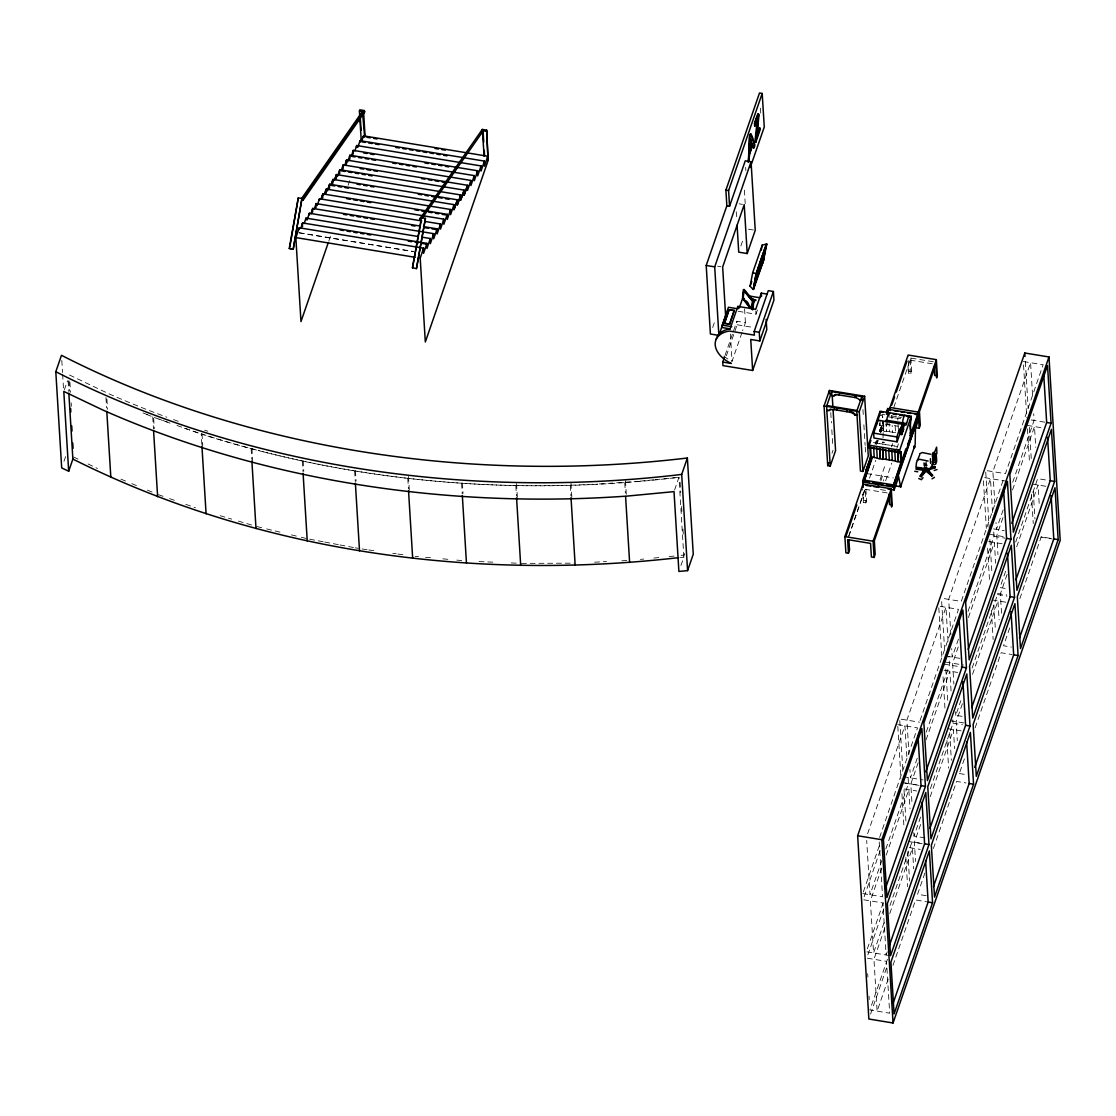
<?xml version="1.0" encoding="UTF-8"?>
<svg xmlns="http://www.w3.org/2000/svg" width="1116" height="1116" viewBox="0 0 1116 1116"><rect width="100%" height="100%" fill="white"/><g stroke="black" fill="none" stroke-linecap="round" stroke-linejoin="round"><path stroke-width="0.75" stroke-dasharray="5 3.75" d="M883.021 437.709L883.551 423.829M883.147 441.964L882.742 442.466M884.583 442.243L882.826 442.661M64.309 389.903L67.476 380.779M63.961 461.354L65.663 456.43M328.815 241.126L330.517 236.201M348.122 185.298L350.396 178.741M712.65 327.532L715.468 319.399M740.871 245.966L743.549 238.238M674.566 490.036L678.974 477.299A862.082 637.627 -3.5 0 1 625.434 482.558M725.009 355.53L736.881 321.241L745.432 322.65L742.642 330.699M726.363 355.809L737.09 324.784L736.881 321.241M723.852 356.102A26.463 17.033 19.1 0 0 732.054 361.305L742.084 332.303M738.15 311.28L756.006 314.21L758.238 307.737M680.955 565.491L683.857 557.135L678.974 477.299M831.992 453.291L833.066 450.208M875.028 444.363L876.13 441.155M879.464 431.543L882.784 421.932M875.488 443.75L876.59 440.569M879.757 431.418L882.589 423.201M879.966 431.627L883.286 422.015M880.259 431.501L883.091 423.285M876.241 443.875L877.343 440.694M876.367 444.391L877.636 440.597M880.343 432.896L883.328 424.15M877.148 443.652L878.292 440.36M881.138 432.129L883.984 423.899M888.531 420.425L886.453 426.438L878.432 425.126M848.69 536.28L865.026 489.045L865.877 502.856L863.282 502.437L862.445 488.627M848.704 536.517L865.765 487.19M893.804 407.396L910.865 358.069L933.813 361.835M869.531 478.22L875.683 460.448M863.282 502.437L863.519 492.24M910.865 358.069L911.702 371.642L910.977 373.734L908.396 373.316L909.108 371.223L908.215 356.646M865.877 502.856L866.588 500.763L865.863 488.892M880.092 479.699L885.769 463.28M891.461 446.86L892.591 443.582M880.789 480.968L882.463 476.141L883.691 480.912M885.63 480.87L891.782 463.098M896.818 448.548L898.492 443.708M867.606 833.736L904.937 725.818L906.917 758.085M879.603 837.432L917.505 727.883L897.71 724.633M920.03 720.559L958.505 609.35L938.723 606.1M1003.033 480.661L961.253 601.426L941.458 598.176M863.338 891.921L880.315 842.859M880.119 850.643L863.142 899.691L882.937 902.942L886.132 955.003L887.262 951.739M881.877 860.394L870.006 894.739L866.686 840.404M885.839 848.955L908.466 783.558L908.061 776.764M917.226 758.238L910.433 777.866L909.917 769.384M926.28 732.082L949.479 665.024L948.963 656.529M958.435 639.147L952.213 657.101L951.697 648.619M968.032 611.415L993.993 536.336L993.589 529.542M1003.158 509.859L996.407 529.361L996.002 522.567M1012.728 482.21L1034.1 420.439L1033.681 413.645M881.696 868.178L870.382 900.877L873.563 952.938L884.318 921.872M886.216 855.093L908.842 789.696L910.014 808.779M918.161 762.758L910.809 784.018L912.079 804.831M926.085 739.852L949.856 671.162L951.125 691.99M958.239 646.931L952.59 663.253L953.873 684.066M968.409 617.553L994.37 542.474L995.653 563.301M1002.977 517.629L996.783 535.513L997.955 554.596M1012.533 489.98L1034.476 426.577L1035.746 447.404M883.3 902.705L866.337 951.753L890.526 955.728M867.857 954.85L884.263 907.434M889.968 905.522L912.037 841.757L921.453 843.305M924.983 837.879L913.99 836.079L920.784 816.452M930.409 788.649L953.036 723.224L952.827 719.75M962.062 716.346L955.784 715.314L960.862 700.625M972.148 667.982L996.993 596.181M1005.6 571.308L999.978 587.574L1007.818 588.857M1015.727 542.041L1037.657 478.638L1050.226 480.703M884.695 928.233L873.954 959.3L877.12 1011.152L888.434 978.439M889.787 913.516L912.414 848.118L913.683 868.862M920.616 824.445L914.381 842.44L915.552 861.44M930.228 796.643L953.427 729.585L954.585 748.599M962.383 703.722L956.161 721.675L957.333 740.675M972.538 674.343L997.955 600.91L999.113 619.91M1007.106 574.419L1000.355 593.935L1001.624 614.665M1016.676 546.784L1038.047 485L1039.317 505.729M887.429 959.272L869.894 1009.966L889.689 1013.202L886.509 961.364L866.727 958.114M870.564 1014.081L887.108 966.303M892.967 965.368L915.594 899.956L926.587 901.77M924.913 873.019L917.561 894.279L926.977 895.827M933.394 848.481L956.593 781.437L966.024 782.972M959.899 771.881L965.549 755.56M975.147 727.813L1001.122 652.748L1012.114 654.548M1009.715 627.889L1003.535 645.773L1011.389 647.071M1019.843 598.622L1041.214 536.838L1053.783 538.902M882.296 442.173L883.049 442.103M926.099 465.902L926.252 461.201M889.564 431.641L886.481 431.348L886.076 424.722M892.577 432.143L889.508 431.85L889.047 423.355M895.59 432.631L892.507 432.338L892.172 425.503M640.403 559.381L643.765 559.046M653.837 558.07L660.546 557.4M669.126 556.563L674.273 556.061M681.137 555.377L684.568 555.043L684.359 551.569M599.208 483.967L638.296 481.345M639.984 481.177L653.544 479.852M655.245 479.685L678.974 477.355M680.383 557.47L683.857 557.135M594.591 562.199L606.504 561.585M621.821 560.804L626.927 560.539M201.843 444.447L201.201 434.04C328.788 474.719 463.851 491.291 597.506 484.065M521.423 563.385L574.182 563.162M479.043 561.571L494.304 562.227M511.254 562.952L519.721 563.315M415.11 556.34L418.584 556.647M425.531 557.289L434.208 558.07M442.885 558.851L448.088 559.325M456.765 560.106L463.712 560.748M879.534 415.431L882.617 415.738L883.021 422.364M888.587 416.924L894.669 417.705M894.613 417.914L897.696 418.207L898.506 431.474M897.641 418.402L900.724 418.709M873.312 442.647L876.381 442.94M876.325 443.136L879.394 443.443M879.338 443.638L882.407 443.931M882.365 444.126L885.434 444.433M885.379 444.628L891.461 445.424M891.405 445.619L894.488 445.912M894.432 446.107L897.501 446.414M367.08 549.728L355.167 547.817M368.796 549.979L375.66 550.927M392.804 553.313L396.236 553.787M397.952 554.038L406.517 555.224M739.127 203.823L742.531 204.381M748.459 229.226L753.551 230.063M717.56 266.194L720.95 266.752M299.214 232.728L413.352 251.463M299.228 232.909L413.366 251.63M1023.344 361.514L1043.125 364.765L1005.446 473.686L985.651 470.45M737.09 324.784L753.579 327.49M910.14 360.161L935.794 364.36M909.108 371.223L911.702 371.642M1031.212 419.965L1045.092 422.239M1027.25 425.391L1042.33 427.86M881.724 414.287L885.002 414.831M891.572 415.905L896.497 416.714M898.143 416.979L901.421 417.524M885.616 424.164L898.087 426.214M1032.258 484.051L1049.04 486.799M984.689 477.648L1007.427 481.387M866.867 473.575L893.386 477.927M880.51 489.603L887.081 490.691M865.04 489.282L890.694 493.481M864.007 500.345L866.588 500.763M993.519 528.886L1004.26 530.658M1040.851 537.075L1052.137 538.916M989.557 534.327L1004.637 536.796M993.993 536.336L1004.986 538.135M988.595 541.525L1002.224 543.771M997.467 593.461L1006.646 594.967M997.565 594.549L1006.981 596.084M992.166 599.948L1005.795 602.194M946.438 656.152L963.206 658.914M945.364 662.053L963.582 665.052M943.69 664.076L962.034 667.089M944.066 670.214L960.848 672.962M950.386 720.727L964.015 722.959M953.036 723.224L962.466 724.772M901.114 719.178L919.472 722.192M947.637 728.636L961.281 730.868M959.342 773.514L967.195 774.797M903.207 776.68L923.002 779.931M902.691 782.609L921.035 785.608M905.034 783.069L921.802 785.817M904.504 788.984L916.696 790.979M908.605 841.492L922.235 843.724M909.526 847.644L920.268 849.402M862.78 893.553L882.561 896.804L879.143 840.767M309.62 539.195L323.124 541.748M324.798 542.069L338.301 544.622M339.989 544.943L353.479 547.496M256.722 526.515L264.98 528.51M266.64 528.914L283.157 532.904M291.416 534.899L299.674 536.88M301.334 537.284L306.286 538.484M220.103 515.69L231.751 519.135M238.406 521.102L253.388 525.538M154.357 417.496L170.511 423.201M176.97 425.489L199.583 433.468M158.333 494.639L163.173 496.355M169.632 498.629L176.091 500.917M185.786 504.334L195.481 507.766M146.503 414.343L151.176 416.282M120.905 479.127L125.578 481.066M131.814 483.647L139.612 486.883M147.41 490.105L153.645 492.7M883.816 442.48L883.844 442.829M69.471 375.004L108.071 393.418A881.194 651.758 -3.5 0 0 166.828 417.175M73.6 457.002L80.784 460.448M88.08 463.963L97.469 468.469M925.401 466L925.178 464.772L926.517 465.484M880.454 430.358L883.523 430.65L883.119 424.024M924.494 465.874L925.973 464.368L926.922 465.553L926.308 466.167L925.792 463.168L924.759 463.238L924.927 469.334M925.764 462.708L926.392 466.042M923.909 466.014L923.657 462.666M1032.537 394.966L1030.57 362.7L992.877 471.636L994.858 503.888M1025.325 361.64L1028.185 408.33M1029.343 427.344L1031.254 458.467M1033.263 491.319L1034.95 518.982M1023.539 364.904L1026.762 417.551M1027.459 428.865L1029.58 463.572M1031.449 494.179L1033.249 523.557M992.543 512.565L990.464 478.597L948.684 599.362L950.874 635.032M985.749 472.138L989.181 528.175M989.878 539.53L991.887 572.494M993.868 604.844L995.458 630.763M983.447 480.815L986.349 528.356M987.576 548.235L989.473 579.469M991.357 610.089L993.142 639.468M955.561 711.841L955.784 715.314M948.028 641.254L945.95 607.285L906.903 720.141L908.982 754.095M941.667 601.58L944.568 649.121M945.782 669L947.693 700.234M949.674 732.584L951.362 760.233M938.821 607.802L941.834 657.045M943.048 676.924L944.959 708.158M946.94 740.494L948.628 768.143M926.964 464.73L927.019 465.79M910.126 359.924L910.977 373.734M907.964 366.411L908.396 373.316M895.185 426.005L895.534 432.841M891.726 415.375L891.949 418.821M913.781 832.606L913.99 836.079M886.16 421.555L886.536 431.153L884.374 431.641L883.467 430.86L882.561 415.933M899.775 720.643L902.9 771.588M904.002 789.765L905.913 820.999M907.782 851.62L909.582 880.998M879.966 419.951L880.65 431.125L879.896 430.999L879.408 423.02M897.808 726.335L901.03 778.968M901.937 793.713L903.946 826.691M905.829 857.297L907.615 886.676M862.933 409.488L863.463 418.026M863.882 424.847L865.123 445.34M865.235 447.042L865.751 455.579M867.676 973.668L867.885 977.128M869.043 996.142L869.252 999.587M830.764 412.655L831.392 422.908M831.811 429.73L832.857 446.791M760.428 108.126L760.735 113.162M755.797 310.946L756.006 314.21M745.669 167.358L745.865 170.608M744.386 190.125L745.209 203.628M744.581 308.867L745.432 322.65M736.253 211.705L736.658 218.443M730.38 333.991L732.054 361.305M680.118 482.196L680.76 492.602M681.611 506.483L682.141 515.16M682.978 529.026L683.508 537.703M625.462 480.591L626.299 494.472M624.737 482.67L625.365 493.077M571.001 483.381L571.852 497.248M570.276 485.446L570.918 495.853M516.541 483.605L517.392 497.485M515.829 485.669L516.457 496.076M462.415 483.005L463.042 493.411M461.592 483.326L462.219 493.732M408.498 476.406L409.349 490.273M407.786 478.457L408.428 488.864M355.446 470.729L356.088 481.135M354.637 471.05L355.279 481.456M303.161 460.838L303.803 471.245M302.352 461.159L302.98 471.552M251.951 448.479L252.69 460.615M251.142 448.799L251.77 459.206M202.01 433.705L202.749 445.856M153.659 418.333L154.301 428.739M152.739 416.924L153.478 429.074M106.885 398.928L107.513 409.335M105.95 397.547L106.592 407.954M69.889 381.951L70.531 392.372M71.159 402.778L71.382 406.252M68.941 380.682L69.569 391.088M68.104 381.044L68.746 391.451M61.798 360.454L62.524 372.479M62.636 374.209L63.584 389.665M924.732 462.777L924.801 466.153M623.705 482.684A862.082 637.627 -3.5 0 1 258.117 450.473M256.457 450.027A862.082 637.627 -3.5 0 1 189.246 429.883M187.641 429.339A862.082 637.627 -3.5 0 1 184.433 428.237M170.078 423.173A862.082 637.627 -3.5 0 1 159.016 419.1M147.661 414.747A862.082 637.627 -3.5 0 1 142.834 412.85M207.841 431.222A881.194 651.758 -3.5 0 1 204.633 430.19M178.239 421.29A881.194 651.758 -3.5 0 1 173.329 419.546"/><path stroke-width="1.5" d="M899.44 485.892L899.496 486.199M926.489 467.618L927.145 470.324L935.11 467.771L934.748 466.614L931.442 467.018M934.748 466.614L935.11 467.771M747.957 161.932C749.994 155.626 746.716 115.157 754.862 144.899C753.83 153.324 750.887 139.653 753.788 148.01M748.459 162.015L749.994 136.85L750.97 134.004M750.008 140.769L749.408 150.674L751.793 143.769L750.663 140.672M752.714 144.996L749.743 153.576L748.78 160.941M756.341 135.12L758.517 114.934A6.863 1.353 -80.7 0 0 757.792 113.902L754.346 123.583L754.974 125.871L757.625 117.501L758.029 122.174L755.783 142.262L755.141 139.974L757.457 117.724M743.326 297.484L743.814 298.865M753.83 302.576L753.398 300.692A2.511 1.06 71 0 0 752.979 299.995L752.854 299.841M935.25 456.221L936.938 453.082L936.575 447.139L932.739 457.295L932.809 465.009L932.055 464.437L934.859 457.351M751.654 308.825L743.117 298.321L744.037 290.858L752.561 301.348L751.654 308.825L752.784 301.278L744.26 290.774M744.149 290.69L752.909 300.706M752.533 309.69L753.105 301.069L743.354 289.63L742.517 298.307L750.259 308.281M910.084 421.918L911.256 416.324L880.064 411.204L868.346 445.061L868.499 447.516L899.677 452.622L899.691 450.153L911.256 416.324M293.215 249.217L289.239 248.45L298.279 197.895L302.645 198.606L364.179 110.54L364.918 111.698L303.05 200.252L301.697 200.029L293.215 249.217L301.697 200.029M289.825 246.915L298.279 197.895M412.46 267.84L421.178 219.141L419.825 218.917L420.774 217.494L425.433 218.373L416.449 268.607L412.46 267.84L421.164 220.982M750.092 286.212L752.714 272.597L762.242 245.06L766.818 244.055L763.609 259.777L766.315 243.916L756.006 273.727L753.495 289.449L763.818 259.651L753.007 289.309L750.092 286.212L751.765 281.344M753.914 285.487L755.546 276.991M753.495 289.449L756.508 273.866L766.818 244.055M754.081 287.328L756.704 273.727L766.232 246.176M761.252 250.151L762.242 245.06M759.257 265.455L757.764 273.211L763.944 255.341M762.2 264.394L763.274 261.116M934.552 457.448L932.585 464.675L930.019 469.027L922.988 468.106M871.945 457.058L863.812 481.791M888.531 410.744L888.699 409.042L886.746 414.287M901.128 461.843L892.995 486.576L903.053 457.797M917.715 415.529L917.868 413.827L910.224 435.519M754.472 125.787L757.122 117.417M754.974 125.871L755.713 120.096L758.294 113.985A6.863 1.353 -80.7 0 1 759.019 115.018L756.774 136.808L759.815 128.005L756.774 135.259M930.437 458.69L930.535 463.307M900.696 484.916L900.528 486.785L900.877 485.069M914.199 445.926L914.018 447.781L914.367 446.079M752.923 309.69L753.774 300.846L744.023 289.421L742.74 297.149M55.8 371.712L61.478 355.306A881.194 651.758 -3.5 0 0 687.372 458.006L693.259 554.22L687.582 570.625L678.891 571.448L674.008 491.626L627.764 496.034A881.194 651.758 -3.5 0 1 102.393 409.823L63.793 391.423L68.676 471.245L61.687 467.925L55.8 371.712A881.194 651.758 -3.5 0 0 681.695 474.426L687.582 570.625M68.676 471.245L72.875 459.081L68.843 393.181M295.852 237.75L299.228 227.79L423.578 248.184L423.369 249.817M300.79 228.389L302.603 222.949L426.954 243.358L426.744 244.976M302.394 224.567L302.603 222.949M304.166 223.549L305.979 218.108L418.416 236.55M307.026 220.047L309.369 213.268L433.719 233.676L433.51 235.295M310.932 213.867L312.745 208.427L420.062 226.046M312.536 210.059L312.745 208.427M314.321 209.041L316.121 203.586L421.736 220.926M315.926 205.218L316.121 203.586M317.167 205.525L319.511 198.76L443.861 219.154L443.652 220.787M321.059 199.178L322.887 193.919L447.237 214.314L447.028 215.946M321.073 199.359L322.636 194.84M322.677 195.537L322.887 193.919M324.449 194.337L326.263 189.078L450.627 209.487L450.418 211.105M324.463 194.519L326.025 189.999M326.067 190.696L326.263 189.078M327.309 191.003L329.652 184.238L454.003 204.646L453.793 206.265M327.839 189.678L329.401 185.158M329.443 185.87L329.652 184.238M331.201 184.67L333.028 179.397L457.379 199.806L457.169 201.424M331.215 184.838L332.777 180.332M332.819 181.029L333.028 179.397M334.591 179.829L336.418 174.556L460.769 194.965L460.559 196.597M334.605 179.997L336.167 175.491M336.209 176.189L336.418 174.556M361.584 138.816L361.193 139.946L359.422 110.958L359.812 109.828L364.179 110.54M337.451 176.495L339.794 169.716L464.144 190.125L463.935 191.757M339.585 171.348L339.794 169.716M341.356 170.329L343.17 164.889L467.52 185.284L467.325 186.916M342.961 166.507L343.17 164.889M344.746 165.489L346.56 160.048L470.91 180.443L470.701 182.075M346.351 161.667L346.56 160.048M347.592 161.973L349.936 155.208L474.286 175.617L474.077 177.235M349.726 156.826L349.936 155.208M351.498 155.808L353.312 150.367L477.662 170.776L477.467 172.394M354.888 150.967L356.702 145.526L481.052 165.935L480.843 167.553M357.734 147.465L360.077 140.686L484.428 161.095L484.218 162.727M361.64 141.3L363.453 135.845L487.804 156.254L484.442 166.214L484.163 161.848M328.244 242.772L300.971 321.589L295.838 237.569L415.096 257.308M420.202 258.145L423.578 248.184M426.954 243.358L423.578 253.304L423.313 248.938M421.82 237.122L430.33 238.517L426.968 248.477L426.689 244.111M430.134 240.135L430.33 238.517M433.719 233.676L430.344 243.637L430.079 239.27M423.466 226.604L437.095 228.836L433.719 238.796L433.454 234.43M436.886 230.468L437.095 228.836M425.154 221.484L440.485 223.995L437.109 233.955L436.844 229.589M440.276 225.627L440.485 223.995M443.861 219.154L440.485 229.115L440.22 224.748M447.237 214.314L443.861 224.274L443.596 219.908M450.627 209.487L447.251 219.434L446.986 215.067M454.003 204.646L450.627 214.607L450.362 210.24M454.003 209.585L457.379 199.806M457.128 200.727L454.003 209.766L453.738 205.4M457.379 204.744L460.769 194.965M484.163 156.366L482.307 129.428L486.674 130.154L488.055 160.258L486.674 130.154M460.517 195.886L457.393 204.925L457.128 200.559M460.755 199.904L464.144 190.125M463.893 191.059L460.769 200.085L460.503 195.719M464.144 195.077L467.52 185.284M467.269 186.219L464.144 195.244L463.879 190.878M470.91 180.443L467.534 190.404L467.269 186.037M474.286 175.617L470.91 185.563L470.645 181.197M477.662 170.776L474.3 180.736L474.021 176.37M481.052 165.935L477.676 175.896L477.411 171.529M484.428 161.095L481.052 171.055L480.787 166.689M487.608 157.886L487.859 157.133M726.851 205.79L729.557 206.237L745.265 160.83L751.054 161.778L714.7 266.864L718.885 335.414L710.404 334.019L706.205 265.469L726.851 205.79L725.902 190.139L759.494 93.005L762.2 93.451L764.265 127.029L750.273 167.442M729.557 206.237L728.595 190.585L762.2 93.451M752.296 143.852L749.91 150.758L750.608 139.193L751.793 143.769M752.198 144.913L749.743 153.576M753.286 147.926L754.36 144.815L750.468 133.92M755.267 142.178L759.438 130.126L759.312 127.922M755.783 142.262L759.94 130.209L759.815 128.005M730.366 328.885L722.401 327.588L722.261 325.133L728.441 307.263L736.407 308.574M719.457 333.796L725.637 315.926L722.652 267.031L744.219 204.66L747.218 253.555L738.722 252.16L737.076 225.195M747.218 253.555L755.239 230.342L751.054 161.778M724.382 323.291L729.041 309.843L734.272 310.387L729.683 324.142L724.382 323.291L729.683 324.142M724.437 323.598L729.097 309.885L734.328 310.694M729.627 323.835L734.272 310.387M767.083 294.08L761.307 293.131L755.699 309.313L737.843 306.384L730.073 328.871A26.463 17.033 19.1 0 0 716.207 339.306M681.695 474.426L687.372 458.006M739.266 308.044L742.628 298.335M766.134 319.315L766.776 329.652L752.644 370.484L722.973 365.616L722.75 362.072L724.451 357.162M759.006 265.51L756.704 273.727M759.564 263.892L764.613 249.286M753.579 287.189L763.107 259.637M722.75 362.072L731.301 363.467A26.463 17.033 19.1 0 1 715.203 344.774A26.463 17.033 19.1 0 1 729.32 331.034L754.402 335.149L754.179 331.48L768.296 290.648L773.402 291.485L773.932 300.134L759.801 340.952L750.747 339.473L752.644 370.484M759.801 340.952L759.271 332.317L773.402 291.485M833.066 409.656L835.577 450.627L830.234 466.056L827.723 465.637L824.068 405.903L829.411 390.474L864.621 396.25L868.276 455.984L862.933 471.412L860.422 471.008L856.767 411.26L862.096 395.845M831.922 390.879L826.579 406.308L830.234 466.056M826.844 410.507L829.118 410.088M862.096 400.784L861.845 396.585L831.657 391.632L831.922 395.831L834.196 395.413A6.25 4.018 19.1 0 1 835.786 394.394M828.853 410.841A6.25 4.018 19.1 0 1 833.959 409.6L834.21 408.847M833.931 396.166A6.25 4.018 19.1 0 1 839.037 394.925L839.288 394.171M827.723 465.637L828.783 462.554M857.283 414.706L855.009 415.124A6.25 4.018 19.1 0 0 849.653 412.167L849.904 411.427A6.25 4.018 19.1 0 1 851.173 411.72M860.087 400.449A6.25 4.018 19.1 0 0 854.73 397.491L854.982 396.752A6.25 4.018 19.1 0 1 856.251 397.045M855.009 415.124L855.274 414.371A6.25 4.018 19.1 0 0 854.479 413.548M862.933 471.412L859.278 411.678L864.621 396.25M868.499 447.516L868.499 445.033M869.252 445.158L870.885 440.429M876.339 424.666L880.161 413.631M899.733 434.236L897.111 441.838L873.967 438.03L873.675 433.147L878.139 420.23L902.286 424.192L903.583 429.255L901.742 434.556L899.733 434.236L899.44 429.339L900.445 429.507L901.742 434.556M866.365 473.491L866.155 470.003L871.15 455.579M862.961 484.86L862.71 480.675L871.233 456.039M886.564 411.706L887.708 408.428L888.294 409.907M871.094 457.267L866.155 470.003M907.601 444.656L918.9 413.548L893.484 487.106L863.296 482.154L871.164 457.769M886.509 413.436L888.21 408.512M844.882 536.587L863.017 484.149L891.252 488.78L892.242 504.976L891.517 507.069L890.694 493.481L874.344 540.716L875.181 554.303L874.093 557.428L871.401 556.982L870.564 543.394L847.616 539.628L848.453 553.215L845.872 552.797L844.882 536.587L873.103 541.218L874.093 557.428M864.635 479.838L872.028 458.453M890.177 410.702L889.982 407.466L908.117 355.028L936.352 359.659L937.342 375.855L936.617 377.947L935.794 364.36L919.445 411.595L920.282 425.182L919.193 428.307L916.501 427.86L916.194 422.769M846.095 535.861L856.809 504.92M886.16 421.555L888.671 412.627L888.866 415.766M891.768 405.108L894.586 396.961M896.274 392.079L906.987 361.138M848.453 553.215L849.527 550.09L848.899 539.907M897.111 441.838L896.804 436.942L899.44 429.339M904.769 415.264C901.393 418.849 901.84 438.337 904.113 424.568M900.445 429.507L902.286 424.192M902.244 424.931L900.668 429.493L901.784 433.831L903.36 429.269M903.807 424.624L902.774 427.637L902.509 423.438M902.705 425.838L906.276 424.847L908.801 415.933L908.884 417.328M873.103 541.218L891.252 488.78M918.412 415.347L918.203 412.097L936.352 359.659M899.677 452.622L898.924 450.027L899.064 452.133L901.03 452.036L901.714 463.21L900.961 463.098L905.913 448.744M887.918 488.961L894.153 489.98L898.059 478.694L897.85 475.207L915.538 425.615L915.148 444.726L900.612 486.743L894.167 485.683M900.612 486.743L898.352 475.29L915.538 425.615M915.804 427.414L919.152 417.733L918.9 413.548M924.773 470.492L916.417 469.236L916.613 468.036L921.663 467.855M916.417 469.236L916.613 468.036M925.024 467.716L924.55 469.083L916.348 468.79M935.585 458.244L934.566 458.09L935.25 454.086L936.254 454.24L936.701 461.578L935.529 462.401L932.013 461.885M934.259 464.633C938.905 464.368 933.422 456.849 936.254 454.24M857.646 835.745L1024.795 353.005L1048.984 356.967L1060.2 540.242L893.051 1022.995L868.862 1019.02L857.646 835.745L881.849 839.72L893.051 1022.995M881.849 839.72L1048.984 356.967M885.393 888.629L921.035 785.608L918.022 736.365M925.834 771.756L962.034 667.089L959.132 619.533M968.172 649.373L1006.562 538.4L1003.647 490.859M1011.78 523.292L1046.668 422.49L1043.753 374.948M925.429 786.334L886.969 897.515L883.44 839.79L921.9 728.595L925.429 786.334L921.035 785.608M966.442 667.8L927.396 780.656L923.867 722.917L962.913 610.075L966.442 667.8L962.034 667.089M1010.957 539.126L969.176 659.891L965.647 602.152L1007.427 481.387L1010.957 539.126L1006.562 538.4M1051.063 423.215L1013.37 532.151L1009.841 474.412L1047.533 365.476L1051.063 423.215L1046.668 422.49M888.95 946.828L924.592 843.822L922.039 802.167M929.949 828.323L965.605 725.288L962.941 681.904M971.729 707.572L1010.12 596.6L1007.469 553.215M1015.909 579.874L1050.226 480.703L1047.561 437.319M928.986 844.547L890.526 955.728L887.346 903.667L925.806 792.486L928.986 844.547L924.592 843.822M969.999 726.014L930.953 838.855L927.773 786.794L966.819 673.952L969.999 726.014L965.605 725.288M1014.528 597.325L972.747 718.09L969.553 666.029L1011.333 545.264L1014.528 597.325L1010.12 596.6M1054.62 481.415L1016.941 590.35L1013.747 538.289L1051.439 429.353L1054.62 481.415L1050.226 480.703M893.079 1003.396L928.149 902.021L925.61 860.548M933.506 886.523L969.162 783.488L966.623 742.014M974.728 767.417L1013.677 654.813L1011.04 611.61M1019.466 638.087L1053.783 538.902L1051.132 495.699M932.558 902.746L894.083 1013.928L890.917 962.09L929.377 850.908L932.558 902.746L928.149 902.021M973.557 784.213L934.524 897.069L931.344 845.217L970.39 732.375L973.557 784.213L969.162 783.488M1018.085 655.524L976.305 776.304L973.124 724.451L1014.918 603.686L1018.085 655.524L1013.677 654.813M1058.177 539.628L1020.498 648.563L1017.318 596.711L1055.011 487.776L1058.177 539.628L1053.783 538.902M919.751 454.686L916.515 462.512L915.957 467.185L921.579 467.925M920.309 475.96L924.467 468.901L926.043 469.613L926.21 470.924L921.244 476.769L920.309 475.96L921.244 476.769M482.656 131.716L483.27 130.781L486.283 131.283M920.365 476.379L924.62 470.213L924.467 468.901M301.585 198.55L362.435 111.447L364.681 137.254M304.947 195.956L307.904 191.715M312.843 184.656L315.8 180.415M320.738 173.357L323.696 169.116M328.634 162.057L332.582 156.407M338.497 147.926L341.468 143.685M346.392 136.626L349.364 132.386M354.288 125.327L360.217 116.845M419.825 218.917L482.307 129.428M422.406 217.885L483.27 130.781M921.188 476.351L926.043 469.613M923.044 477.704L921.37 479.685L918.747 478.527M755.016 299.758L756.02 300.106L754.988 300.818M874.274 457.379L871.205 457.072M877.302 457.867L874.219 457.574L873.675 447.418M909.847 435.728L910.67 435.114L910.07 425.168M886.355 459.36L883.286 459.053L882.672 449.106M889.368 459.848L886.299 459.555L885.685 449.609M892.382 460.336L889.299 460.043L888.768 449.901M895.395 460.838L892.326 460.545L891.768 450.39M750.496 298.209L751.361 298.516M752.714 298.711L753.9 299.381L752.686 300.455M925.792 469.627L927.243 468.706L932.558 475.416L931.762 475.932L925.792 470.952L925.792 469.627L931.762 475.932M925.792 470.952L927.243 470.017L927.243 468.706M931.762 475.514L932.558 475.011M932.041 478.848L934.441 477.313M919.668 453.682L922.444 452.566L930.605 454.24M743.117 298.321L752.212 308.979L753.244 301.585M934.134 470.478L937.035 469.557M927.173 468.887L935.124 467.325M869.838 446.916L870.522 458.104L871.275 458.216L870.592 447.042L868.625 447.139L878.473 448.744M869.378 447.251L870.592 447.042M901.03 452.036L888.322 450.362M72.875 459.081C258.828 552.225 473.072 581.255 678.64 557.651M359.422 110.958L362.435 111.447M725.902 190.139L728.595 190.585M366.913 137.282L370.331 137.84M373.734 138.398L377.138 138.956M435.059 148.47L438.462 149.028M441.866 149.586L445.27 150.144M361.835 141.844L365.239 142.402M368.643 142.96L372.06 143.518M375.464 144.076L378.868 144.634M395.901 147.438L399.305 147.996M402.723 148.554L406.126 149.112M409.53 149.67L412.934 150.228M416.338 150.786L419.755 151.344M423.159 151.902L426.563 152.46M429.967 153.018L433.385 153.576M436.788 154.148L440.192 154.706M443.596 155.263L447 155.822M363.593 152.92L366.997 153.478M370.4 154.036L373.804 154.594M424.917 162.978L428.321 163.536M431.725 164.094L435.128 164.652M438.546 165.21L441.95 165.782M445.354 166.34L448.758 166.898M351.693 156.352L355.097 156.924M358.501 157.482L361.919 158.04M365.323 158.598L368.726 159.156M372.13 159.714L375.534 160.272M392.581 163.062L395.985 163.62M399.389 164.192L402.792 164.749M406.196 165.308L409.614 165.865M413.018 166.423L416.421 166.982M360.259 168.558L363.663 169.116M367.08 169.674L370.484 170.232M373.888 170.79L377.292 171.348M421.583 178.616L424.987 179.174M428.405 179.732L431.808 180.29M435.212 180.848L438.616 181.406M442.02 181.964L445.437 182.522M341.552 170.874L344.956 171.432M348.359 171.99L351.763 172.548M355.181 173.106L358.585 173.664M361.989 174.222L365.392 174.793M368.81 175.352L372.214 175.91M356.939 184.182L360.342 184.74M363.746 185.298L367.15 185.856M370.554 186.428L373.972 186.986M418.263 194.254L421.667 194.812M425.07 195.37L428.474 195.928M431.878 196.486L435.296 197.044M438.7 197.602L442.103 198.16M445.507 198.718L448.925 199.276M331.41 185.395L334.814 185.954M338.218 186.511L341.622 187.07M345.039 187.627L348.443 188.186M346.783 198.704L350.201 199.262M353.605 199.82L357.008 200.378M360.412 200.936L363.83 201.494M367.234 202.052L370.638 202.61M414.929 209.878L418.333 210.436M421.736 210.994L425.154 211.566M428.558 212.124L431.962 212.682M435.366 213.24L438.783 213.798M442.187 214.356L445.591 214.914M706.205 265.469L714.7 266.864M343.463 214.342L346.867 214.9M350.271 215.458L353.688 216.016M357.092 216.574L360.496 217.132M363.9 217.69L367.304 218.248M370.721 218.806L374.125 219.364M411.595 225.516L415.012 226.074M425.224 227.748L428.628 228.306M432.045 228.878L437.151 229.715M748.613 295.893L759.982 297.763M340.129 229.966L343.533 230.524M346.95 231.082L350.354 231.654M353.758 232.212L357.162 232.77M360.58 233.328L363.983 233.886M367.387 234.444L370.791 235.002M408.275 241.154L411.678 241.712M415.082 242.27L418.486 242.828M421.904 243.386L427.01 244.223M289.239 248.45L292.936 249.049M722.261 325.133L731.817 326.709M754.179 331.48L759.271 332.317M937.342 375.855L934.65 375.408L934.134 366.927M839.037 394.925L854.73 397.491M889.982 407.466L918.203 412.097M888.448 409.349L917.631 414.134M894.362 410.786L897.641 411.316M900.919 411.86L904.197 412.39M907.475 412.934L910.754 413.464M915.12 414.315L918.482 414.859M879.952 411.93L883.23 412.46M886.523 413.004L889.801 413.548M893.079 414.078L896.371 414.622M899.649 415.152L902.928 415.696M906.22 416.24L909.498 416.77M826.844 405.554L857.018 410.507M824.068 405.903L859.278 411.678M833.959 409.6L849.653 412.167M886.076 420.16L906.192 423.452M902.551 429.088L903.583 429.255M873.675 433.147L896.804 436.942M934.413 452.05L932.571 453.138A18.791 12.095 19.1 0 0 932.864 458.02L934.078 459.611M936.366 455.998L935.347 455.83L935.25 454.086M868.346 445.061L899.538 450.18M934.469 456.332L935.473 456.5M881.752 449.288L885.044 449.832M928.107 461.048L919.445 459.276L917.296 460.252M914.743 471.287L917.757 471.775M863.979 480.089L893.149 484.874M865.779 481.763L869.211 482.335M872.642 482.893L882.937 484.581M886.369 485.139L893.232 486.269M866.086 485.376L870.759 486.144M873.884 486.66L877.009 487.176M892.242 504.976L889.55 504.53L888.922 494.346M756.508 273.866L752.714 272.597M924.62 470.213L926.21 470.924M425.433 218.373L416.449 268.607M929.363 472.18L932.558 475.416M746.465 301.083L748.459 303.538M750.705 308.128L743.605 299.381A2.511 1.06 71 0 1 743.186 298.683L743.061 298.418M302.645 198.606L303.05 200.252M924.55 468.399L926.503 469.404L926.977 468.036M1024.795 353.005L1025.004 356.464M918.607 418.584L919.193 428.307M915.036 425.531L915.176 427.86M911.144 417.049L910.405 424.945L911.088 436.119L910.14 432.799M900.821 451.882L901.435 461.829L900.612 462.442L898.352 461.536L897.752 451.575M900.277 451.91L900.961 463.098M897.808 451.38L898.422 461.327L897.585 461.94L895.339 461.034L894.795 450.892M894.153 489.98L893.4 485.711L893.484 487.106M882.714 448.911L883.328 458.857L882.505 459.471L880.245 458.564L879.645 448.604M879.701 448.409L880.301 458.355L879.478 458.969L877.232 458.062L876.688 447.921M878.39 484.637L878.557 487.427M863.017 484.149L863.212 487.385M846.709 409.614L846.835 411.706M836.637 407.968L836.777 410.06M832.229 396.013L832.857 406.252M829.411 390.474L829.62 393.892M761.307 293.131L761.503 296.396M737.843 306.384L737.997 308.825M625.588 496.55L629.619 562.45M571.015 497.583L575.159 565.226M516.568 497.806L520.698 565.449M487.553 157.007L487.818 161.374L425.322 341.984L420.188 257.977M483.047 130.586L483.744 142.095M484.246 150.311L484.553 155.236M462.331 495.476L466.46 563.106M408.526 490.594L412.669 558.237M363.565 111.488L365.072 136.138M363.202 136.598L363.244 137.477M360.329 118.352L361.068 130.293M360.077 140.686L360.133 141.565M359.812 141.439L359.868 142.318M356.702 145.526L356.743 146.405M356.436 146.28L356.492 147.159M353.312 150.367L353.367 151.246M353.061 151.12L353.242 154.092M349.671 155.961L349.866 159.156M346.295 160.802L346.49 163.996M342.919 165.628L343.114 168.837M339.529 170.469L339.724 173.678M355.376 483.186L359.519 550.83M336.153 175.31L336.348 178.518M332.763 180.15L332.959 183.122M329.387 184.991L329.583 188.186M326.012 189.832L326.207 193.026M322.622 194.672L322.803 197.63M319.511 198.76L319.302 200.378L319.246 199.499M315.87 204.34L316.065 207.548M312.48 209.18L312.661 212.152M309.369 213.268L309.16 214.9L309.104 214.021M305.979 218.108L305.784 219.74L305.728 218.862M302.338 223.702L302.52 226.674M299.228 227.79L299.018 229.408L298.962 228.543M303.092 473.296L307.235 540.925M251.881 460.936L256.01 528.579M201.94 446.177L206.083 513.82M153.589 430.804L157.621 496.704M106.801 411.413L110.833 477.327M70.629 408.442L70.838 411.902M71.689 425.782L72.01 430.985M72.749 443.122L73.07 448.325M852.387 412.181A6.25 4.018 19.1 0 1 853.503 412.808M829.816 409.502A6.25 4.018 19.1 0 1 830.709 409.07M901.114 485.474L901.128 486.576L901.114 485.474M914.604 446.484L914.618 447.572L914.604 446.484"/></g></svg>
